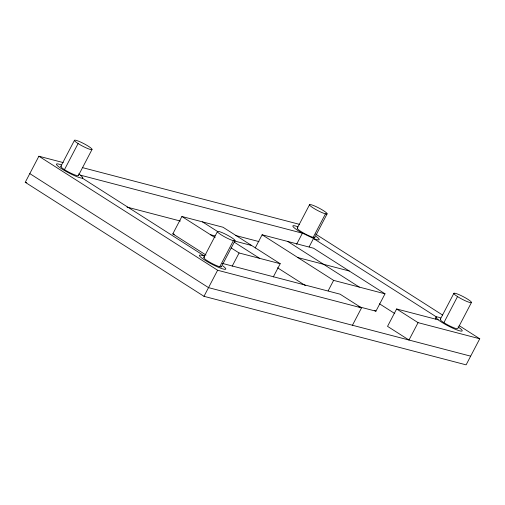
<?xml version="1.0" encoding="UTF-8"?>
<svg xmlns="http://www.w3.org/2000/svg" width="505" height="505" viewBox="0 0 505 505"><rect width="100%" height="100%" fill="white"/><g stroke="black" fill="none" stroke-linecap="round" stroke-linejoin="round"><path stroke-width="0.76" d="M459.152 325.63L479.75 338.773L466.115 364.85L203.982 296.321L25.25 182.305L38.885 156.222L63.27 162.597M60.846 166.36L74.481 140.283M64.47 169.636L78.105 143.559A9.911 1.395 27.6 0 1 79.62 141.621A9.911 1.395 27.6 0 1 92.005 149.524L78.37 175.601M206.053 255.088L172.805 233.878L181.895 216.487L223.008 227.237L280.206 263.724L273.3 276.936M203.837 257.575L217.472 231.498M203.982 296.321L217.617 270.244L361.536 307.867L352.446 325.252M219.744 266.76L233.379 240.677M221.36 266.823L234.995 240.74A9.911 1.395 27.6 0 0 222.61 232.837A9.911 1.395 27.6 0 0 221.089 234.774A9.911 1.395 27.6 0 0 234.995 240.74M232.18 266.185L239.086 252.973L280.206 263.724M255.208 247.987L262.12 234.768L313.517 248.207L385.012 293.815L375.922 311.2L358.537 306.655M297.275 228.172L309.565 204.67M296.587 244.319L302.407 233.19L80.39 175.147M313.188 237.356L325.473 213.855M309.136 246.863L313.498 238.518L436.427 316.938L435.342 319.027M314.798 237.413L327.088 213.912A9.911 1.395 27.6 0 0 314.703 206.015A9.911 1.395 27.6 0 0 313.182 207.946A9.911 1.395 27.6 0 0 327.088 213.912M328.162 290.811L333.616 280.376L385.012 293.815M438.245 319.842L396.627 308.965L387.537 326.35L408.981 340.035L418.071 322.644L479.75 338.773M440.265 319.387L453.9 293.304M443.889 322.663L457.524 296.587A9.911 1.395 27.6 0 1 459.039 294.649A9.911 1.395 27.6 0 1 471.424 302.552L457.789 328.629A9.911 1.395 27.6 0 1 447.013 324.513A9.911 1.395 27.6 0 1 440.789 319.255M82.321 167.578L299.49 224.353M126.995 207.094L180.399 221.057M235.33 235.418L258.983 241.598M25.25 182.305L26.771 182.703M210.49 234.73L215.061 235.923M234.857 241.1L251.61 245.48M297.868 257.575L349.264 271.008M172.805 233.878L174.326 234.276M222.307 263.389L340.086 294.181L361.536 307.867M470.66 356.158L208.527 287.629L29.795 173.606M315.631 234.074L442.544 315.032M396.627 308.965L418.071 322.644M287.818 241.491L359.314 287.099M379.495 303.808L394.777 313.555M262.12 234.768L333.616 280.376M374.596 310.36L375.922 311.2M277.523 267.783L305.323 285.521M202.448 221.865L217.75 231.618M234.377 242.23L259.646 258.352M181.895 216.487L215.143 237.703M231.107 247.886L239.086 252.973M82.208 178.05L204.475 256.048M38.885 156.222L217.617 270.244M222.819 265.914A14.866 2.096 27.6 0 1 220.956 268.288A14.866 2.096 27.6 0 1 202.372 258.484A14.866 2.096 27.6 0 1 204.235 256.111M61.244 164.895A14.866 2.096 27.6 0 0 61.9 168.967A14.866 2.096 27.6 0 0 81.962 178.114L82.751 177.918L82.643 177.242L79.828 174.698A14.866 2.096 27.6 0 0 78.654 173.871M316.263 236.51A14.866 2.096 27.6 0 1 314.4 238.878L301.365 232.616A14.866 2.096 27.6 0 1 297.679 226.707M458.073 326.899A14.866 2.096 27.6 0 1 458.041 330.327A14.866 2.096 27.6 0 1 438.807 320.29L435.992 317.746L435.884 317.077L436.673 316.881A14.866 2.096 27.6 0 1 440.663 317.923M78.3 175.159A9.911 1.395 27.6 0 1 68.73 172.098A9.911 1.395 27.6 0 1 61.37 166.227M92.005 149.524A9.911 1.395 27.6 0 1 78.105 143.559M221.285 266.375A9.911 1.395 27.6 0 1 211.721 263.313A9.911 1.395 27.6 0 1 204.361 257.443M471.424 302.552A9.911 1.395 27.6 0 1 457.524 296.587M314.729 236.971A9.911 1.395 27.6 0 1 305.165 233.91A9.911 1.395 27.6 0 1 297.805 228.039"/></g></svg>
